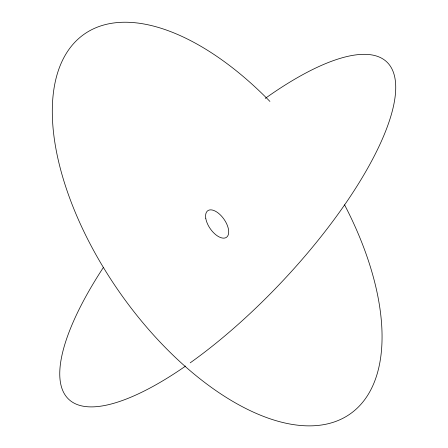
<?xml version="1.0" encoding="UTF-8"?>
<svg xmlns="http://www.w3.org/2000/svg" width="448" height="448" viewBox="0 0 448 448"><rect width="100%" height="100%" fill="white"/><g stroke="black" fill="none" stroke-linecap="round" stroke-linejoin="round"><path stroke-width="0.67" d="M344.568 204.859A231.806 119.095 55 0 1 273.594 419.933A231.806 119.095 55 0 1 52.31 113.299A231.806 119.095 55 0 1 269.92 101.427M265.266 98.386A231.806 74.519 -46.7 0 1 391.479 114.038A231.806 74.519 -46.7 0 1 190.215 362.83M185.651 366.038A231.806 74.519 -46.7 0 1 103.348 267.512M205.755 218.221A16.251 8.35 55 0 0 224.543 238.078A16.251 8.35 55 0 0 221.127 215.701A16.251 8.35 55 0 0 205.755 218.221"/></g></svg>
